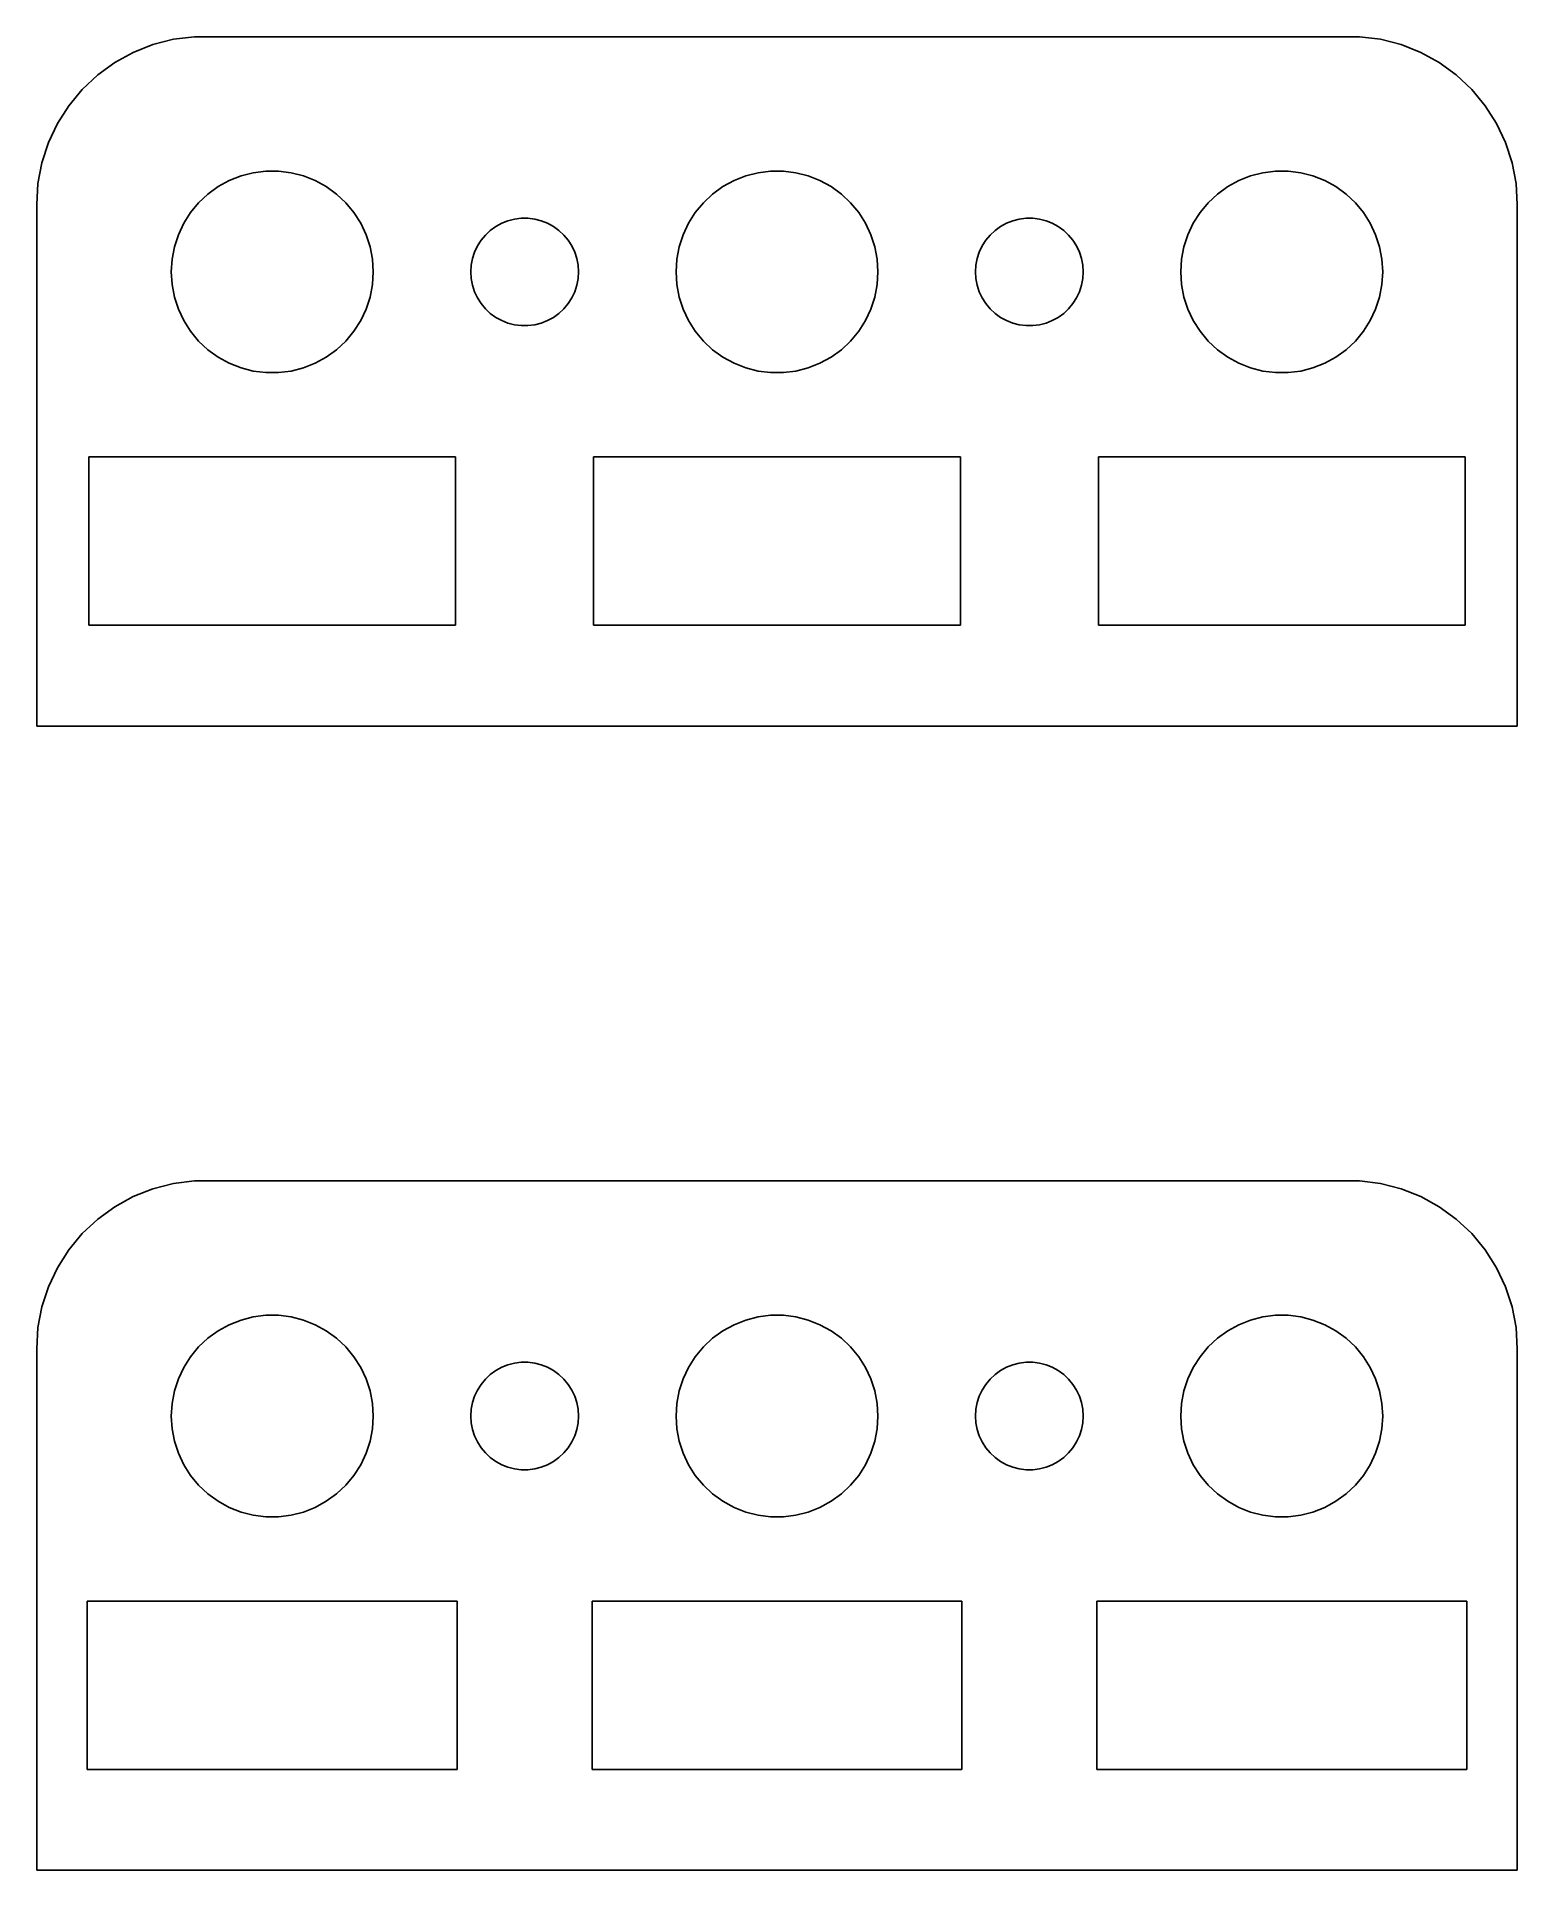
# Model space of a CAD drawing. Header units: metres. Extents: x -11 to 11, y 0 to 27.2.
import ezdxf

# ---------------------------------------------------------------- set-up
doc = ezdxf.new("R2010")
doc.units = ezdxf.units.M

msp = doc.modelspace()

# ---------------------------------------------------------------- linework, layer by layer
for p, q in [((-8.65697, 27.2451), (-8.96844, 27.2057)), ((8.65697, 27.2451), (-8.65697, 27.2451)), ((8.96844, 27.2057), (8.65697, 27.2451)), ((-9.56444, 27.0121), (-9.83955, 26.8608)), ((-9.27254, 27.1276), (-9.56444, 27.0121)), ((-8.96844, 27.2057), (-9.27254, 27.1276)), ((9.27254, 27.1276), (8.96844, 27.2057)), ((9.56444, 27.0121), (9.27254, 27.1276)), ((9.83955, 26.8608), (9.56444, 27.0121)), ((-9.83955, 26.8608), (-10.0936, 26.6763)), ((10.0936, 26.6763), (9.83955, 26.8608)), ((-10.3224, 26.4614), (-10.5225, 26.2195)), ((-10.0936, 26.6763), (-10.3224, 26.4614)), ((10.3224, 26.4614), (10.0936, 26.6763)), ((10.5225, 26.2195), (10.3224, 26.4614)), ((-10.5225, 26.2195), (-10.6908, 25.9544)), ((10.6908, 25.9544), (10.5225, 26.2195)), ((-10.6908, 25.9544), (-10.8244, 25.6703)), ((10.8244, 25.6703), (10.6908, 25.9544)), ((-10.8244, 25.6703), (-10.9214, 25.3717)), ((10.9214, 25.3717), (10.8244, 25.6703)), ((-10.9214, 25.3717), (-10.9803, 25.0633)), ((10.9803, 25.0633), (10.9214, 25.3717)), ((-8.30373, 25.0165), (-8.13866, 25.1072)), ((-8.13866, 25.1072), (-7.96352, 25.1766)), ((-7.96352, 25.1766), (-7.78107, 25.2234)), ((-7.78107, 25.2234), (-7.59418, 25.247)), ((-7.59418, 25.247), (-7.40581, 25.247)), ((-7.40581, 25.247), (-7.21892, 25.2234)), ((-7.21892, 25.2234), (-7.03647, 25.1766)), ((-7.03647, 25.1766), (-6.86133, 25.1072)), ((-6.86133, 25.1072), (-6.69626, 25.0165)), ((-0.803726, 25.0165), (-0.638657, 25.1072)), ((-0.638657, 25.1072), (-0.463516, 25.1766)), ((-0.463516, 25.1766), (-0.281067, 25.2234)), ((-0.281067, 25.2234), (-0.094177, 25.247)), ((-0.094177, 25.247), (0.094177, 25.247)), ((0.094177, 25.247), (0.281067, 25.2234)), ((0.281067, 25.2234), (0.463516, 25.1766)), ((0.463516, 25.1766), (0.638657, 25.1072)), ((0.638657, 25.1072), (0.803726, 25.0165)), ((6.69626, 25.0165), (6.86133, 25.1072)), ((6.86133, 25.1072), (7.03647, 25.1766)), ((7.03647, 25.1766), (7.21892, 25.2234)), ((7.21892, 25.2234), (7.40581, 25.247)), ((7.40581, 25.247), (7.59418, 25.247)), ((7.59418, 25.247), (7.78107, 25.2234)), ((7.78107, 25.2234), (7.96352, 25.1766)), ((7.96352, 25.1766), (8.13866, 25.1072)), ((8.13866, 25.1072), (8.30373, 25.0165)), ((-10.9803, 25.0633), (-11, 24.75)), ((-8.59344, 24.7768), (-8.45613, 24.9058)), ((-8.45613, 24.9058), (-8.30373, 25.0165)), ((-6.69626, 25.0165), (-6.54385, 24.9058)), ((-6.54385, 24.9058), (-6.40654, 24.7768)), ((-1.09344, 24.7768), (-0.956131, 24.9058)), ((-0.956131, 24.9058), (-0.803726, 25.0165)), ((0.803726, 25.0165), (0.956131, 24.9058)), ((0.956131, 24.9058), (1.09344, 24.7768)), ((6.40654, 24.7768), (6.54385, 24.9058)), ((6.54385, 24.9058), (6.69626, 25.0165)), ((8.30373, 25.0165), (8.45613, 24.9058)), ((8.45613, 24.9058), (8.59344, 24.7768)), ((11, 24.75), (10.9803, 25.0633)), ((-11, 24.75), (-11, 17)), ((-8.81445, 24.4726), (-8.71352, 24.6317)), ((-8.71352, 24.6317), (-8.59344, 24.7768)), ((-6.40654, 24.7768), (-6.28647, 24.6317)), ((-6.28647, 24.6317), (-6.18553, 24.4726)), ((-3.99721, 24.5108), (-3.8999, 24.5358)), ((-3.8999, 24.5358), (-3.80023, 24.5484)), ((-3.80023, 24.5484), (-3.69975, 24.5484)), ((-3.69975, 24.5484), (-3.60008, 24.5358)), ((-3.60008, 24.5358), (-3.50278, 24.5108)), ((-1.31445, 24.4726), (-1.21352, 24.6317)), ((-1.21352, 24.6317), (-1.09344, 24.7768)), ((1.09344, 24.7768), (1.21352, 24.6317)), ((1.21352, 24.6317), (1.31445, 24.4726)), ((3.50278, 24.5108), (3.60008, 24.5358)), ((3.60008, 24.5358), (3.69975, 24.5484)), ((3.69975, 24.5484), (3.80023, 24.5484)), ((3.80023, 24.5484), (3.8999, 24.5358)), ((3.8999, 24.5358), (3.99721, 24.5108)), ((6.18553, 24.4726), (6.28647, 24.6317)), ((6.28647, 24.6317), (6.40654, 24.7768)), ((8.59344, 24.7768), (8.71352, 24.6317)), ((8.71352, 24.6317), (8.81445, 24.4726)), ((11, 17), (11, 24.75)), ((-8.95287, 24.123), (-8.89465, 24.3022)), ((-8.89465, 24.3022), (-8.81445, 24.4726)), ((-6.18553, 24.4726), (-6.10533, 24.3022)), ((-6.10533, 24.3022), (-6.04712, 24.123)), ((-4.3972, 24.2202), (-4.33316, 24.2976)), ((-4.33316, 24.2976), (-4.25993, 24.3664)), ((-4.25993, 24.3664), (-4.17865, 24.4255)), ((-4.17865, 24.4255), (-4.09062, 24.4738)), ((-4.09062, 24.4738), (-3.99721, 24.5108)), ((-3.50278, 24.5108), (-3.40936, 24.4738)), ((-3.40936, 24.4738), (-3.32133, 24.4255)), ((-3.32133, 24.4255), (-3.24005, 24.3664)), ((-3.24005, 24.3664), (-3.16682, 24.2976)), ((-3.16682, 24.2976), (-3.10278, 24.2202)), ((-1.45287, 24.123), (-1.39465, 24.3022)), ((-1.39465, 24.3022), (-1.31445, 24.4726)), ((1.31445, 24.4726), (1.39465, 24.3022)), ((1.39465, 24.3022), (1.45287, 24.123)), ((3.10278, 24.2202), (3.16682, 24.2976)), ((3.16682, 24.2976), (3.24005, 24.3664)), ((3.24005, 24.3664), (3.32133, 24.4255)), ((3.32133, 24.4255), (3.40936, 24.4738)), ((3.40936, 24.4738), (3.50278, 24.5108)), ((3.99721, 24.5108), (4.09062, 24.4738)), ((4.09062, 24.4738), (4.17865, 24.4255)), ((4.17865, 24.4255), (4.25993, 24.3664)), ((4.25993, 24.3664), (4.33316, 24.2976)), ((4.33316, 24.2976), (4.3972, 24.2202)), ((6.04712, 24.123), (6.10533, 24.3022)), ((6.10533, 24.3022), (6.18553, 24.4726)), ((8.81445, 24.4726), (8.89465, 24.3022)), ((8.89465, 24.3022), (8.95287, 24.123)), ((-8.98816, 23.938), (-8.95287, 24.123)), ((-6.04712, 24.123), (-6.01183, 23.938)), ((-4.52486, 23.9489), (-4.49382, 24.0445)), ((-4.49382, 24.0445), (-4.45103, 24.1354)), ((-4.45103, 24.1354), (-4.3972, 24.2202)), ((-3.10278, 24.2202), (-3.04895, 24.1354)), ((-3.04895, 24.1354), (-3.00616, 24.0445)), ((-3.00616, 24.0445), (-2.97513, 23.9489)), ((-1.48816, 23.938), (-1.45287, 24.123)), ((1.45287, 24.123), (1.48816, 23.938)), ((2.97513, 23.9489), (3.00616, 24.0445)), ((3.00616, 24.0445), (3.04895, 24.1354)), ((3.04895, 24.1354), (3.10278, 24.2202)), ((4.3972, 24.2202), (4.45103, 24.1354)), ((4.45103, 24.1354), (4.49382, 24.0445)), ((4.49382, 24.0445), (4.52486, 23.9489)), ((6.01183, 23.938), (6.04712, 24.123)), ((8.95287, 24.123), (8.98816, 23.938)), ((-9, 23.75), (-8.98816, 23.938)), ((-8.98816, 23.562), (-9, 23.75)), ((-6.01183, 23.938), (-6, 23.75)), ((-6, 23.75), (-6.01183, 23.562)), ((-4.54999, 23.75), (-4.54369, 23.8503)), ((-4.54369, 23.6497), (-4.54999, 23.75)), ((-4.54369, 23.8503), (-4.52486, 23.9489)), ((-2.97513, 23.9489), (-2.9563, 23.8503)), ((-2.9563, 23.8503), (-2.95, 23.75)), ((-2.95, 23.75), (-2.9563, 23.6497)), ((-1.5, 23.75), (-1.48816, 23.938)), ((-1.48816, 23.562), (-1.5, 23.75)), ((1.48816, 23.938), (1.5, 23.75)), ((1.5, 23.75), (1.48816, 23.562)), ((2.95, 23.75), (2.9563, 23.8503)), ((2.9563, 23.6497), (2.95, 23.75)), ((2.9563, 23.8503), (2.97513, 23.9489)), ((4.52486, 23.9489), (4.54369, 23.8503)), ((4.54369, 23.8503), (4.54999, 23.75)), ((4.54999, 23.75), (4.54369, 23.6497)), ((6, 23.75), (6.01183, 23.938)), ((6.01183, 23.562), (6, 23.75)), ((8.98816, 23.938), (9, 23.75)), ((9, 23.75), (8.98816, 23.562)), ((-8.95287, 23.377), (-8.98816, 23.562)), ((-6.01183, 23.562), (-6.04712, 23.377)), ((-4.52486, 23.551), (-4.54369, 23.6497)), ((-4.49382, 23.4555), (-4.52486, 23.551)), ((-4.45103, 23.3646), (-4.49382, 23.4555)), ((-3.00616, 23.4555), (-3.04895, 23.3646)), ((-2.97513, 23.551), (-3.00616, 23.4555)), ((-2.9563, 23.6497), (-2.97513, 23.551)), ((-1.45287, 23.377), (-1.48816, 23.562)), ((1.48816, 23.562), (1.45287, 23.377)), ((2.97513, 23.551), (2.9563, 23.6497)), ((3.00616, 23.4555), (2.97513, 23.551)), ((3.04895, 23.3646), (3.00616, 23.4555)), ((4.49382, 23.4555), (4.45103, 23.3646)), ((4.52486, 23.551), (4.49382, 23.4555)), ((4.54369, 23.6497), (4.52486, 23.551)), ((6.04712, 23.377), (6.01183, 23.562)), ((8.98816, 23.562), (8.95287, 23.377)), ((-8.89465, 23.1978), (-8.95287, 23.377)), ((-8.81445, 23.0274), (-8.89465, 23.1978)), ((-6.10533, 23.1978), (-6.18553, 23.0274)), ((-6.04712, 23.377), (-6.10533, 23.1978)), ((-4.3972, 23.2798), (-4.45103, 23.3646)), ((-4.33316, 23.2024), (-4.3972, 23.2798)), ((-4.25993, 23.1336), (-4.33316, 23.2024)), ((-3.16682, 23.2024), (-3.24005, 23.1336)), ((-3.10278, 23.2798), (-3.16682, 23.2024)), ((-3.04895, 23.3646), (-3.10278, 23.2798)), ((-1.39465, 23.1978), (-1.45287, 23.377)), ((-1.31445, 23.0274), (-1.39465, 23.1978)), ((1.39465, 23.1978), (1.31445, 23.0274)), ((1.45287, 23.377), (1.39465, 23.1978)), ((3.10278, 23.2798), (3.04895, 23.3646)), ((3.16682, 23.2024), (3.10278, 23.2798)), ((3.24005, 23.1336), (3.16682, 23.2024)), ((4.33316, 23.2024), (4.25993, 23.1336)), ((4.3972, 23.2798), (4.33316, 23.2024)), ((4.45103, 23.3646), (4.3972, 23.2798)), ((6.10533, 23.1978), (6.04712, 23.377)), ((6.18553, 23.0274), (6.10533, 23.1978)), ((8.89465, 23.1978), (8.81445, 23.0274)), ((8.95287, 23.377), (8.89465, 23.1978)), ((-8.71352, 22.8683), (-8.81445, 23.0274)), ((-6.18553, 23.0274), (-6.28647, 22.8683)), ((-4.17865, 23.0745), (-4.25993, 23.1336)), ((-4.09062, 23.0261), (-4.17865, 23.0745)), ((-3.99721, 22.9892), (-4.09062, 23.0261)), ((-3.8999, 22.9642), (-3.99721, 22.9892)), ((-3.80023, 22.9516), (-3.8999, 22.9642)), ((-3.69975, 22.9516), (-3.80023, 22.9516)), ((-3.60008, 22.9642), (-3.69975, 22.9516)), ((-3.50278, 22.9892), (-3.60008, 22.9642)), ((-3.40936, 23.0261), (-3.50278, 22.9892)), ((-3.32133, 23.0745), (-3.40936, 23.0261)), ((-3.24005, 23.1336), (-3.32133, 23.0745)), ((-1.21352, 22.8683), (-1.31445, 23.0274)), ((1.31445, 23.0274), (1.21352, 22.8683)), ((3.32133, 23.0745), (3.24005, 23.1336)), ((3.40936, 23.0261), (3.32133, 23.0745)), ((3.50278, 22.9892), (3.40936, 23.0261)), ((3.60008, 22.9642), (3.50278, 22.9892)), ((3.69975, 22.9516), (3.60008, 22.9642)), ((3.80023, 22.9516), (3.69975, 22.9516)), ((3.8999, 22.9642), (3.80023, 22.9516)), ((3.99721, 22.9892), (3.8999, 22.9642)), ((4.09062, 23.0261), (3.99721, 22.9892)), ((4.17865, 23.0745), (4.09062, 23.0261)), ((4.25993, 23.1336), (4.17865, 23.0745)), ((6.28647, 22.8683), (6.18553, 23.0274)), ((8.81445, 23.0274), (8.71352, 22.8683)), ((-8.59344, 22.7232), (-8.71352, 22.8683)), ((-8.45613, 22.5942), (-8.59344, 22.7232)), ((-6.40654, 22.7232), (-6.54385, 22.5942)), ((-6.28647, 22.8683), (-6.40654, 22.7232)), ((-1.09344, 22.7232), (-1.21352, 22.8683)), ((-0.956131, 22.5942), (-1.09344, 22.7232)), ((1.09344, 22.7232), (0.956131, 22.5942)), ((1.21352, 22.8683), (1.09344, 22.7232)), ((6.40654, 22.7232), (6.28647, 22.8683)), ((6.54385, 22.5942), (6.40654, 22.7232)), ((8.59344, 22.7232), (8.45613, 22.5942)), ((8.71352, 22.8683), (8.59344, 22.7232)), ((-8.30373, 22.4835), (-8.45613, 22.5942)), ((-8.13866, 22.3927), (-8.30373, 22.4835)), ((-7.96352, 22.3234), (-8.13866, 22.3927)), ((-6.86133, 22.3927), (-7.03647, 22.3234)), ((-6.69626, 22.4835), (-6.86133, 22.3927)), ((-6.54385, 22.5942), (-6.69626, 22.4835)), ((-0.803726, 22.4835), (-0.956131, 22.5942)), ((-0.638657, 22.3927), (-0.803726, 22.4835)), ((-0.463516, 22.3234), (-0.638657, 22.3927)), ((0.638657, 22.3927), (0.463516, 22.3234)), ((0.803726, 22.4835), (0.638657, 22.3927)), ((0.956131, 22.5942), (0.803726, 22.4835)), ((6.69626, 22.4835), (6.54385, 22.5942)), ((6.86133, 22.3927), (6.69626, 22.4835)), ((7.03647, 22.3234), (6.86133, 22.3927)), ((8.13866, 22.3927), (7.96352, 22.3234)), ((8.30373, 22.4835), (8.13866, 22.3927)), ((8.45613, 22.5942), (8.30373, 22.4835)), ((-7.78107, 22.2766), (-7.96352, 22.3234)), ((-7.59418, 22.2529), (-7.78107, 22.2766)), ((-7.40581, 22.2529), (-7.59418, 22.2529)), ((-7.21892, 22.2766), (-7.40581, 22.2529)), ((-7.03647, 22.3234), (-7.21892, 22.2766)), ((-0.281067, 22.2766), (-0.463516, 22.3234)), ((-0.094177, 22.2529), (-0.281067, 22.2766)), ((0.094177, 22.2529), (-0.094177, 22.2529)), ((0.281067, 22.2766), (0.094177, 22.2529)), ((0.463516, 22.3234), (0.281067, 22.2766)), ((7.21892, 22.2766), (7.03647, 22.3234)), ((7.40581, 22.2529), (7.21892, 22.2766)), ((7.59418, 22.2529), (7.40581, 22.2529)), ((7.78107, 22.2766), (7.59418, 22.2529)), ((7.96352, 22.3234), (7.78107, 22.2766)), ((-10.2254, 18.5), (-10.2254, 21)), ((-10.2254, 21), (-4.77463, 21)), ((-4.77463, 21), (-4.77463, 18.5)), ((-2.72536, 18.5), (-2.72536, 21)), ((-2.72536, 21), (2.72536, 21)), ((2.72536, 21), (2.72536, 18.5)), ((4.77463, 18.5), (4.77463, 21)), ((4.77463, 21), (10.2254, 21)), ((10.2254, 21), (10.2254, 18.5)), ((-4.77463, 18.5), (-10.2254, 18.5)), ((2.72536, 18.5), (-2.72536, 18.5)), ((10.2254, 18.5), (4.77463, 18.5)), ((-11, 17), (11, 17)), ((-9.27254, 10.1276), (-9.56444, 10.0121)), ((-8.96844, 10.2057), (-9.27254, 10.1276)), ((-8.65697, 10.2451), (-8.96844, 10.2057)), ((8.65697, 10.2451), (-8.65697, 10.2451)), ((8.96844, 10.2057), (8.65697, 10.2451)), ((9.27254, 10.1276), (8.96844, 10.2057)), ((9.56444, 10.0121), (9.27254, 10.1276)), ((-9.83955, 9.86081), (-10.0936, 9.67627)), ((-9.56444, 10.0121), (-9.83955, 9.86081)), ((9.83955, 9.86081), (9.56444, 10.0121)), ((10.0936, 9.67627), (9.83955, 9.86081)), ((-10.0936, 9.67627), (-10.3224, 9.46136)), ((10.3224, 9.46136), (10.0936, 9.67627)), ((-10.3224, 9.46136), (-10.5225, 9.21945)), ((10.5225, 9.21945), (10.3224, 9.46136)), ((-10.5225, 9.21945), (-10.6908, 8.95438)), ((10.6908, 8.95438), (10.5225, 9.21945)), ((-10.6908, 8.95438), (-10.8244, 8.6703)), ((10.8244, 8.6703), (10.6908, 8.95438)), ((-10.8244, 8.6703), (-10.9214, 8.37172)), ((10.9214, 8.37172), (10.8244, 8.6703)), ((-10.9214, 8.37172), (-10.9803, 8.06332)), ((-8.13866, 8.10724), (-7.96352, 8.17657)), ((-7.96352, 8.17657), (-7.78107, 8.22342)), ((-7.78107, 8.22342), (-7.59418, 8.24704)), ((-7.59418, 8.24704), (-7.40581, 8.24704)), ((-7.40581, 8.24704), (-7.21892, 8.22342)), ((-7.21892, 8.22342), (-7.03647, 8.17657)), ((-7.03647, 8.17657), (-6.86133, 8.10724)), ((-0.638657, 8.10724), (-0.463516, 8.17657)), ((-0.463516, 8.17657), (-0.281067, 8.22342)), ((-0.281067, 8.22342), (-0.094177, 8.24704)), ((-0.094177, 8.24704), (0.094177, 8.24704)), ((0.094177, 8.24704), (0.281067, 8.22342)), ((0.281067, 8.22342), (0.463516, 8.17657)), ((0.463516, 8.17657), (0.638657, 8.10724)), ((6.86133, 8.10724), (7.03647, 8.17657)), ((7.03647, 8.17657), (7.21892, 8.22342)), ((7.21892, 8.22342), (7.40581, 8.24704)), ((7.40581, 8.24704), (7.59418, 8.24704)), ((7.59418, 8.24704), (7.78107, 8.22342)), ((7.78107, 8.22342), (7.96352, 8.17657)), ((7.96352, 8.17657), (8.13866, 8.10724)), ((10.9803, 8.06332), (10.9214, 8.37172)), ((-10.9803, 8.06332), (-11, 7.75)), ((-8.59344, 7.77681), (-8.45613, 7.90576)), ((-8.45613, 7.90576), (-8.30373, 8.01648)), ((-8.30373, 8.01648), (-8.13866, 8.10724)), ((-6.86133, 8.10724), (-6.69626, 8.01648)), ((-6.69626, 8.01648), (-6.54385, 7.90576)), ((-6.54385, 7.90576), (-6.40654, 7.77681)), ((-1.09344, 7.77681), (-0.956131, 7.90576)), ((-0.956131, 7.90576), (-0.803726, 8.01648)), ((-0.803726, 8.01648), (-0.638657, 8.10724)), ((0.638657, 8.10724), (0.803726, 8.01648)), ((0.803726, 8.01648), (0.956131, 7.90576)), ((0.956131, 7.90576), (1.09344, 7.77681)), ((6.40654, 7.77681), (6.54385, 7.90576)), ((6.54385, 7.90576), (6.69626, 8.01648)), ((6.69626, 8.01648), (6.86133, 8.10724)), ((8.13866, 8.10724), (8.30373, 8.01648)), ((8.30373, 8.01648), (8.45613, 7.90576)), ((8.45613, 7.90576), (8.59344, 7.77681)), ((11, 7.75), (10.9803, 8.06332)), ((-11, 7.75), (-11, 0)), ((-8.81445, 7.47263), (-8.71352, 7.63167)), ((-8.71352, 7.63167), (-8.59344, 7.77681)), ((-6.40654, 7.77681), (-6.28647, 7.63167)), ((-6.28647, 7.63167), (-6.18553, 7.47263)), ((-1.31445, 7.47263), (-1.21352, 7.63167)), ((-1.21352, 7.63167), (-1.09344, 7.77681)), ((1.09344, 7.77681), (1.21352, 7.63167)), ((1.21352, 7.63167), (1.31445, 7.47263)), ((6.18553, 7.47263), (6.28647, 7.63167)), ((6.28647, 7.63167), (6.40654, 7.77681)), ((8.59344, 7.77681), (8.71352, 7.63167)), ((8.71352, 7.63167), (8.81445, 7.47263)), ((11, 0), (11, 7.75)), ((-8.89465, 7.30219), (-8.81445, 7.47263)), ((-6.18553, 7.47263), (-6.10533, 7.30219)), ((-4.33316, 7.29762), (-4.25993, 7.36641)), ((-4.25993, 7.36641), (-4.17865, 7.42546)), ((-4.17865, 7.42546), (-4.09062, 7.47385)), ((-4.09062, 7.47385), (-3.99721, 7.51083)), ((-3.99721, 7.51083), (-3.8999, 7.53583)), ((-3.8999, 7.53583), (-3.80023, 7.54842)), ((-3.80023, 7.54842), (-3.69975, 7.54842)), ((-3.69975, 7.54842), (-3.60008, 7.53583)), ((-3.60008, 7.53583), (-3.50278, 7.51083)), ((-3.50278, 7.51083), (-3.40936, 7.47385)), ((-3.40936, 7.47385), (-3.32133, 7.42546)), ((-3.32133, 7.42546), (-3.24005, 7.36641)), ((-3.24005, 7.36641), (-3.16682, 7.29762)), ((-1.39465, 7.30219), (-1.31445, 7.47263)), ((1.31445, 7.47263), (1.39465, 7.30219)), ((3.16682, 7.29762), (3.24005, 7.36641)), ((3.24005, 7.36641), (3.32133, 7.42546)), ((3.32133, 7.42546), (3.40936, 7.47385)), ((3.40936, 7.47385), (3.50278, 7.51083)), ((3.50278, 7.51083), (3.60008, 7.53583)), ((3.60008, 7.53583), (3.69975, 7.54842)), ((3.69975, 7.54842), (3.80023, 7.54842)), ((3.80023, 7.54842), (3.8999, 7.53583)), ((3.8999, 7.53583), (3.99721, 7.51083)), ((3.99721, 7.51083), (4.09062, 7.47385)), ((4.09062, 7.47385), (4.17865, 7.42546)), ((4.17865, 7.42546), (4.25993, 7.36641)), ((4.25993, 7.36641), (4.33316, 7.29762)), ((6.10533, 7.30219), (6.18553, 7.47263)), ((8.81445, 7.47263), (8.89465, 7.30219)), ((-8.98816, 6.93799), (-8.95287, 7.12303)), ((-8.95287, 7.12303), (-8.89465, 7.30219)), ((-6.10533, 7.30219), (-6.04712, 7.12303)), ((-6.04712, 7.12303), (-6.01183, 6.93799)), ((-4.49382, 7.04449), (-4.45103, 7.13539)), ((-4.45103, 7.13539), (-4.3972, 7.22021)), ((-4.3972, 7.22021), (-4.33316, 7.29762)), ((-3.16682, 7.29762), (-3.10278, 7.22021)), ((-3.10278, 7.22021), (-3.04895, 7.13539)), ((-3.04895, 7.13539), (-3.00616, 7.04449)), ((-1.48816, 6.93799), (-1.45287, 7.12303)), ((-1.45287, 7.12303), (-1.39465, 7.30219)), ((1.39465, 7.30219), (1.45287, 7.12303)), ((1.45287, 7.12303), (1.48816, 6.93799)), ((3.00616, 7.04449), (3.04895, 7.13539)), ((3.04895, 7.13539), (3.10278, 7.22021)), ((3.10278, 7.22021), (3.16682, 7.29762)), ((4.33316, 7.29762), (4.3972, 7.22021)), ((4.3972, 7.22021), (4.45103, 7.13539)), ((4.45103, 7.13539), (4.49382, 7.04449)), ((6.01183, 6.93799), (6.04712, 7.12303)), ((6.04712, 7.12303), (6.10533, 7.30219)), ((8.89465, 7.30219), (8.95287, 7.12303)), ((8.95287, 7.12303), (8.98816, 6.93799)), ((-9, 6.75), (-8.98816, 6.93799)), ((-6.01183, 6.93799), (-6, 6.75)), ((-4.54999, 6.75), (-4.54369, 6.85027)), ((-4.54369, 6.85027), (-4.52486, 6.94894)), ((-4.52486, 6.94894), (-4.49382, 7.04449)), ((-3.00616, 7.04449), (-2.97513, 6.94894)), ((-2.97513, 6.94894), (-2.9563, 6.85027)), ((-2.9563, 6.85027), (-2.95, 6.75)), ((-1.5, 6.75), (-1.48816, 6.93799)), ((1.48816, 6.93799), (1.5, 6.75)), ((2.95, 6.75), (2.9563, 6.85027)), ((2.9563, 6.85027), (2.97513, 6.94894)), ((2.97513, 6.94894), (3.00616, 7.04449)), ((4.49382, 7.04449), (4.52486, 6.94894)), ((4.52486, 6.94894), (4.54369, 6.85027)), ((4.54369, 6.85027), (4.54999, 6.75)), ((6, 6.75), (6.01183, 6.93799)), ((8.98816, 6.93799), (9, 6.75)), ((-8.98816, 6.562), (-9, 6.75)), ((-8.95287, 6.37695), (-8.98816, 6.562)), ((-6.01183, 6.562), (-6.04712, 6.37695)), ((-6, 6.75), (-6.01183, 6.562)), ((-4.54369, 6.64972), (-4.54999, 6.75)), ((-4.52486, 6.55104), (-4.54369, 6.64972)), ((-4.49382, 6.45549), (-4.52486, 6.55104)), ((-2.97513, 6.55104), (-3.00616, 6.45549)), ((-2.9563, 6.64972), (-2.97513, 6.55104)), ((-2.95, 6.75), (-2.9563, 6.64972)), ((-1.48816, 6.562), (-1.5, 6.75)), ((-1.45287, 6.37695), (-1.48816, 6.562)), ((1.48816, 6.562), (1.45287, 6.37695)), ((1.5, 6.75), (1.48816, 6.562)), ((2.9563, 6.64972), (2.95, 6.75)), ((2.97513, 6.55104), (2.9563, 6.64972)), ((3.00616, 6.45549), (2.97513, 6.55104)), ((4.52486, 6.55104), (4.49382, 6.45549)), ((4.54369, 6.64972), (4.52486, 6.55104)), ((4.54999, 6.75), (4.54369, 6.64972)), ((6.01183, 6.562), (6, 6.75)), ((6.04712, 6.37695), (6.01183, 6.562)), ((8.98816, 6.562), (8.95287, 6.37695)), ((9, 6.75), (8.98816, 6.562)), ((-8.89465, 6.1978), (-8.95287, 6.37695)), ((-6.04712, 6.37695), (-6.10533, 6.1978)), ((-4.45103, 6.36459), (-4.49382, 6.45549)), ((-4.3972, 6.27977), (-4.45103, 6.36459)), ((-4.33316, 6.20236), (-4.3972, 6.27977)), ((-3.10278, 6.27977), (-3.16682, 6.20236)), ((-3.04895, 6.36459), (-3.10278, 6.27977)), ((-3.00616, 6.45549), (-3.04895, 6.36459)), ((-1.39465, 6.1978), (-1.45287, 6.37695)), ((1.45287, 6.37695), (1.39465, 6.1978)), ((3.04895, 6.36459), (3.00616, 6.45549)), ((3.10278, 6.27977), (3.04895, 6.36459)), ((3.16682, 6.20236), (3.10278, 6.27977)), ((4.3972, 6.27977), (4.33316, 6.20236)), ((4.45103, 6.36459), (4.3972, 6.27977)), ((4.49382, 6.45549), (4.45103, 6.36459)), ((6.10533, 6.1978), (6.04712, 6.37695)), ((8.95287, 6.37695), (8.89465, 6.1978)), ((-8.81445, 6.02736), (-8.89465, 6.1978)), ((-8.71352, 5.86832), (-8.81445, 6.02736)), ((-6.18553, 6.02736), (-6.28647, 5.86832)), ((-6.10533, 6.1978), (-6.18553, 6.02736)), ((-4.25993, 6.13358), (-4.33316, 6.20236)), ((-4.17865, 6.07452), (-4.25993, 6.13358)), ((-4.09062, 6.02614), (-4.17865, 6.07452)), ((-3.99721, 5.98915), (-4.09062, 6.02614)), ((-3.40936, 6.02614), (-3.50278, 5.98915)), ((-3.32133, 6.07452), (-3.40936, 6.02614)), ((-3.24005, 6.13358), (-3.32133, 6.07452)), ((-3.16682, 6.20236), (-3.24005, 6.13358)), ((-1.31445, 6.02736), (-1.39465, 6.1978)), ((-1.21352, 5.86832), (-1.31445, 6.02736)), ((1.31445, 6.02736), (1.21352, 5.86832)), ((1.39465, 6.1978), (1.31445, 6.02736)), ((3.24005, 6.13358), (3.16682, 6.20236)), ((3.32133, 6.07452), (3.24005, 6.13358)), ((3.40936, 6.02614), (3.32133, 6.07452)), ((3.50278, 5.98915), (3.40936, 6.02614)), ((4.09062, 6.02614), (3.99721, 5.98915)), ((4.17865, 6.07452), (4.09062, 6.02614)), ((4.25993, 6.13358), (4.17865, 6.07452)), ((4.33316, 6.20236), (4.25993, 6.13358)), ((6.18553, 6.02736), (6.10533, 6.1978)), ((6.28647, 5.86832), (6.18553, 6.02736)), ((8.81445, 6.02736), (8.71352, 5.86832)), ((8.89465, 6.1978), (8.81445, 6.02736)), ((-8.59344, 5.72318), (-8.71352, 5.86832)), ((-8.45613, 5.59422), (-8.59344, 5.72318)), ((-6.40654, 5.72318), (-6.54385, 5.59422)), ((-6.28647, 5.86832), (-6.40654, 5.72318)), ((-3.8999, 5.96416), (-3.99721, 5.98915)), ((-3.80023, 5.95157), (-3.8999, 5.96416)), ((-3.69975, 5.95157), (-3.80023, 5.95157)), ((-3.60008, 5.96416), (-3.69975, 5.95157)), ((-3.50278, 5.98915), (-3.60008, 5.96416)), ((-1.09344, 5.72318), (-1.21352, 5.86832)), ((-0.956131, 5.59422), (-1.09344, 5.72318)), ((1.09344, 5.72318), (0.956131, 5.59422)), ((1.21352, 5.86832), (1.09344, 5.72318)), ((3.60008, 5.96416), (3.50278, 5.98915)), ((3.69975, 5.95157), (3.60008, 5.96416)), ((3.80023, 5.95157), (3.69975, 5.95157)), ((3.8999, 5.96416), (3.80023, 5.95157)), ((3.99721, 5.98915), (3.8999, 5.96416)), ((6.40654, 5.72318), (6.28647, 5.86832)), ((6.54385, 5.59422), (6.40654, 5.72318)), ((8.59344, 5.72318), (8.45613, 5.59422)), ((8.71352, 5.86832), (8.59344, 5.72318)), ((-8.30373, 5.48351), (-8.45613, 5.59422)), ((-8.13866, 5.39275), (-8.30373, 5.48351)), ((-6.69626, 5.48351), (-6.86133, 5.39275)), ((-6.54385, 5.59422), (-6.69626, 5.48351)), ((-0.803726, 5.48351), (-0.956131, 5.59422)), ((-0.638657, 5.39275), (-0.803726, 5.48351)), ((0.803726, 5.48351), (0.638657, 5.39275)), ((0.956131, 5.59422), (0.803726, 5.48351)), ((6.69626, 5.48351), (6.54385, 5.59422)), ((6.86133, 5.39275), (6.69626, 5.48351)), ((8.30373, 5.48351), (8.13866, 5.39275)), ((8.45613, 5.59422), (8.30373, 5.48351)), ((-7.96352, 5.32341), (-8.13866, 5.39275)), ((-7.78107, 5.27657), (-7.96352, 5.32341)), ((-7.59418, 5.25294), (-7.78107, 5.27657)), ((-7.40581, 5.25294), (-7.59418, 5.25294)), ((-7.21892, 5.27657), (-7.40581, 5.25294)), ((-7.03647, 5.32341), (-7.21892, 5.27657)), ((-6.86133, 5.39275), (-7.03647, 5.32341)), ((-0.463516, 5.32341), (-0.638657, 5.39275)), ((-0.281067, 5.27657), (-0.463516, 5.32341)), ((-0.094177, 5.25294), (-0.281067, 5.27657)), ((0.094177, 5.25294), (-0.094177, 5.25294)), ((0.281067, 5.27657), (0.094177, 5.25294)), ((0.463516, 5.32341), (0.281067, 5.27657)), ((0.638657, 5.39275), (0.463516, 5.32341)), ((7.03647, 5.32341), (6.86133, 5.39275)), ((7.21892, 5.27657), (7.03647, 5.32341)), ((7.40581, 5.25294), (7.21892, 5.27657)), ((7.59418, 5.25294), (7.40581, 5.25294)), ((7.78107, 5.27657), (7.59418, 5.25294)), ((7.96352, 5.32341), (7.78107, 5.27657)), ((8.13866, 5.39275), (7.96352, 5.32341)), ((-10.2483, 1.5), (-10.2483, 4)), ((-10.2483, 4), (-4.75166, 4)), ((-4.75166, 4), (-4.75166, 1.5)), ((-2.74832, 1.5), (-2.74832, 4)), ((-2.74832, 4), (2.74832, 4)), ((2.74832, 4), (2.74832, 1.5)), ((4.75166, 1.5), (4.75166, 4)), ((4.75166, 4), (10.2483, 4)), ((10.2483, 4), (10.2483, 1.5)), ((-4.75166, 1.5), (-10.2483, 1.5)), ((2.74832, 1.5), (-2.74832, 1.5)), ((10.2483, 1.5), (4.75166, 1.5)), ((-11, 0), (11, 0))]:
    msp.add_line(p, q)

doc.saveas('drawing.dxf')
